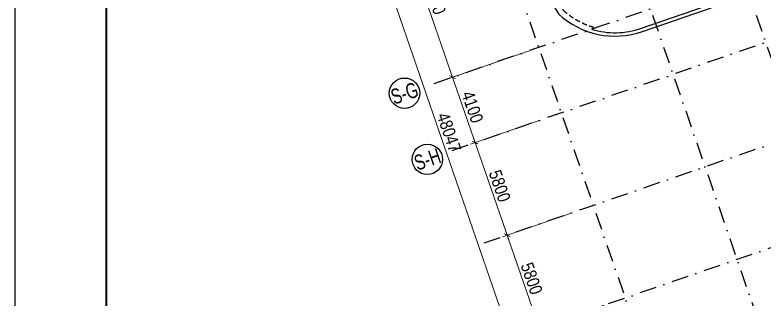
# Model space of a CAD drawing. Header units: millimetres. Extents: x -159515 to 1327256, y -225156 to 138737.
# Drawn here: x 604327 to 648669, y -32239 to -15410 of the extents above; entities that cross this region are included whole.
import ezdxf
from ezdxf.enums import TextEntityAlignment as Align

# ---------------------------------------------------------------- set-up
doc = ezdxf.new("R2010")
doc.units = ezdxf.units.MM
doc.header["$MEASUREMENT"] = 0
doc.linetypes.add('DASHDOT', pattern=[1, 0.5, -0.25, 0, -0.25])
doc.linetypes.add('DASHED', pattern=[4.5, 3, -1.5])
for name, color, linetype in [('ccu11-Dim', 8, 'Continuous'), ('ccu11-Khuat', 9, 'DASHED'), ('KT-Luoi truc South Tower', 8, 'DASHDOT'), ('ST_MBDV Cot vach 220805$0$AUDIT_I_220805193045-1', 50, 'Continuous')]:
    doc.layers.add(name, color=color, linetype=linetype)
doc.layers.add('KT-Kich thuoc', color=159, linetype='Continuous', lineweight=18)
doc.layers.add('KT-Net thay', color=7, linetype='Continuous', lineweight=15)
doc.styles.add('Arial Narrow', font='ARIALN.TTF')
doc.styles.add('ST_MBDV Cot vach 220805$0$HBA-Text', font='GOTHIC.TTF')
doc.dimstyles.new('CCU_1-300', dxfattribs={"dimscale": 300, "dimtxt": 2.5, "dimasz": 1, "dimexe": 1, "dimexo": 2, "dimgap": 0.5, "dimtad": 1, "dimdec": 0, "dimdsep": 46, "dimtxsty": 'Arial Narrow', "dimblk": 'ARCHTICK', "dimcen": -1, "dimdle": 1, "dimclrd": 256, "dimclre": 256, "dimclrt": 3, "dimadec": 0, "dimazin": 2, "dimtfac": 0.1, "dimtdec": 0, "dimtix": 1, "dimtmove": 2, "dimatfit": 1, "dimfxl": 1, "dimtvp": 0.833333, "dimtolj": 1, "dimtzin": 12, "dimarcsym": 0})

# ---------------------------------------------------------------- blocks, each defined once
blk = doc.blocks.new('_ArchTick')
at = {"color": 0, "const_width": 0.15}
blk.add_lwpolyline([(-0.5, -0.5), (0.5, 0.5)], dxfattribs=at)
blk = doc.blocks.new('*D423')
at = {"layer": 'Defpoints', "color": 0, "transparency": 16777216}
for p in [(-103491, 31041, 0), (-99707, 22296), (-104803, 20537)]:
    blk.add_point(p, dxfattribs=at)
at = {"layer": 'KT-Kich thuoc', "lineweight": -2, "transparency": 16777216}
for p, q in [((-104058, 30845), (-108187, 29419)), ((-108002, 29801), (-104706, 20253)), ((-100274, 22101), (-105087, 20439))]:
    blk.add_line(p, q, dxfattribs=at)
at = {"layer": 'KT-Kich thuoc', "lineweight": -2, "transparency": 16777216, "xscale": 300, "yscale": 300, "zscale": 300}
for p, rotation in [((-107904, 29517), 109.0471379637702), ((-104803, 20537), 289.0471379637702)]:
    blk.add_blockref('_ArchTick', p, dxfattribs=dict(at, rotation=rotation))
at = {"layer": 'KT-Kich thuoc', "color": 3, "transparency": 16777216, "insert": (-105850, 25201), "char_height": 750, "attachment_point": 5, "rotation": 289.0471, "style": 'Arial Narrow'}
blk.add_mtext('\\A1;9500', dxfattribs=at)
blk = doc.blocks.new('ST_MBDV Cot vach 220805$0$GRID-SYM-flat-103')
at = {"layer": 'ST_MBDV Cot vach 220805$0$AUDIT_I_220805193045-1'}
blk.add_circle((0, 0, 0), 900, dxfattribs=at)
at = {"layer": 'ST_MBDV Cot vach 220805$0$AUDIT_I_220805193045-1', "style": 'ST_MBDV Cot vach 220805$0$HBA-Text'}
blk.add_attdef('GRID', text='', height=900, rotation=19.0471, dxfattribs=at).set_placement((0, 0, 0), align=Align.MIDDLE_CENTER)
blk = doc.blocks.new('*D430')
at = {"layer": 'Defpoints', "color": 0, "transparency": 16777216}
for p in [(-110864, 40661, 0), (-91942, -3636), (-97678, -5616)]:
    blk.add_point(p, dxfattribs=at)
at = {"layer": 'KT-Kich thuoc', "lineweight": -2, "transparency": 16777216}
for p, q in [((-111431, 40465), (-113642, 39702)), ((-113456, 40083), (-97581, -5900)), ((-92509, -3831), (-97962, -5714))]:
    blk.add_line(p, q, dxfattribs=at)
at = {"layer": 'KT-Kich thuoc', "lineweight": -2, "transparency": 16777216, "xscale": 300, "yscale": 300, "zscale": 300}
for p, rotation in [((-113358, 39800), 109.0471379637702), ((-97678, -5616), 289.0471379637702)]:
    blk.add_blockref('_ArchTick', p, dxfattribs=dict(at, rotation=rotation))
at = {"layer": 'KT-Kich thuoc', "color": 3, "transparency": 16777216, "insert": (-105015, 17266), "char_height": 750, "attachment_point": 5, "rotation": 289.0471, "style": 'Arial Narrow'}
blk.add_mtext('\\A1;48047', dxfattribs=at)
blk = doc.blocks.new('*D431')
at = {"layer": 'Defpoints', "color": 0, "transparency": 16777216}
for p in [(-100390, 22061, 0), (-99052, 18185, 0), (-103465, 16661)]:
    blk.add_point(p, dxfattribs=at)
at = {"layer": 'KT-Kich thuoc', "lineweight": -2, "transparency": 16777216}
for p, q in [((-100958, 21865), (-105087, 20439)), ((-104901, 20820), (-103368, 16378)), ((-99620, 17989), (-103749, 16563))]:
    blk.add_line(p, q, dxfattribs=at)
at = {"layer": 'KT-Kich thuoc', "lineweight": -2, "transparency": 16777216, "xscale": 300, "yscale": 300, "zscale": 300}
for p, rotation in [((-104803, 20537), 109.0471379637702), ((-103465, 16661), 289.0471379637702)]:
    blk.add_blockref('_ArchTick', p, dxfattribs=dict(at, rotation=rotation))
at = {"layer": 'KT-Kich thuoc', "color": 3, "transparency": 16777216, "insert": (-103631, 18773), "char_height": 750, "attachment_point": 5, "rotation": 289.0471, "style": 'Arial Narrow'}
blk.add_mtext('\\A1;4100', dxfattribs=at)
blk = doc.blocks.new('*D432')
at = {"layer": 'Defpoints', "color": 0, "transparency": 16777216}
for p in [(-99052, 18185, 0), (-97162, 12702, 0), (-101573, 11179)]:
    blk.add_point(p, dxfattribs=at)
at = {"layer": 'KT-Kich thuoc', "lineweight": -2, "transparency": 16777216}
for p, q in [((-99620, 17989), (-103749, 16564)), ((-103563, 16945), (-101475, 10896)), ((-97729, 12506), (-101856, 11081))]:
    blk.add_line(p, q, dxfattribs=at)
at = {"layer": 'KT-Kich thuoc', "lineweight": -2, "transparency": 16777216, "xscale": 300, "yscale": 300, "zscale": 300}
for p, rotation in [((-103466, 16662), 109.0471379637702), ((-101573, 11179), 289.0471379637702)]:
    blk.add_blockref('_ArchTick', p, dxfattribs=dict(at, rotation=rotation))
at = {"layer": 'KT-Kich thuoc', "color": 3, "transparency": 16777216, "insert": (-102015, 14094), "char_height": 750, "attachment_point": 5, "rotation": 289.0471, "style": 'Arial Narrow'}
blk.add_mtext('\\A1;5800', dxfattribs=at)
blk = doc.blocks.new('*D433')
at = {"layer": 'Defpoints', "color": 0, "transparency": 16777216}
for p in [(-97162, 12702, 0), (-95267, 7220, 0), (-99682, 5696)]:
    blk.add_point(p, dxfattribs=at)
at = {"layer": 'KT-Kich thuoc', "lineweight": -2, "transparency": 16777216}
for p, q in [((-97729, 12506), (-101858, 11080)), ((-101673, 11462), (-99584, 5412)), ((-95834, 7024), (-99966, 5598))]:
    blk.add_line(p, q, dxfattribs=at)
at = {"layer": 'KT-Kich thuoc', "lineweight": -2, "transparency": 16777216, "xscale": 300, "yscale": 300, "zscale": 300}
for p, rotation in [((-101575, 11178), 109.0471379637702), ((-99682, 5696), 289.0471379637702)]:
    blk.add_blockref('_ArchTick', p, dxfattribs=dict(at, rotation=rotation))
at = {"layer": 'KT-Kich thuoc', "color": 3, "transparency": 16777216, "insert": (-100125, 8611), "char_height": 750, "attachment_point": 5, "rotation": 289.0471, "style": 'Arial Narrow'}
blk.add_mtext('\\A1;5800', dxfattribs=at)
blk = doc.blocks.new('Khung ten_A1', base_point=(-3406704, 253379))
at = {"layer": 'Defpoints', "color": 1}
blk.add_lwpolyline([(84100, 0), (84100, 59471), (0, 59471), (0, 0)], close=True, dxfattribs=at)
at = {"layer": 'KT-Net thay', "const_width": 60}
blk.add_lwpolyline([(2700, 1071), (83100, 1071), (83100, 58471), (2700, 58471)], close=True, dxfattribs=at)
blk = doc.blocks.new('mbkc-t37')
at = {"elevation": 0}
for points in [[(-26286, 27544), (-26287, 27544), (-28875, 34908, 0.338337), (-32749, 36444), (-62185, 26289, 0.459457), (-64225, 21139), (-55456, 6813, 0.279689), (-50490, 5781), (-27772, 13619, 0.204279), (-27706, 13740), (-27482, 14770, -0.275412), (-26755, 15571), (-22342, 17089, -0.414195), (-21181, 16524), (-12852, -7567, 0.319754), (-8032, -11000), (37106, -11000, 0.36531), (42072, -6689, 0.102434), (42063, -5068), (39621, 6403, 0.132611), (38155, 9202, 0.066499), (37024, 10116, 0.137615), (34943, 10700), (9300, 10700)], [(-53502, 5908, 0.161195), (-50556, 5970), (-27901, 13786), (-27678, 14811, -0.274307), (-26816, 15761), (-22407, 17278, -0.414153), (-20992, 16589), (-12663, -7501, 0.319754), (-8032, -10800), (37104, -10800, 0.151467), (39864, -9900)]]:
    blk.add_lwpolyline(points, format="xyb", dxfattribs=at)
at = {"layer": 'ccu11-Khuat', "ltscale": 100, "elevation": 0}
blk.add_lwpolyline([(-64022, 24492), (-63805, 24567, 0.263916), (-63920, 21312), (-55183, 7037, 0.122661), (-53253, 5994), (-53502, 5908)], format="xyb", dxfattribs=at)
blk = doc.blocks.new('Asix South Tower')
at = {"layer": 'KT-Luoi truc South Tower', "ltscale": 2000}
for p, q in [((-96619.8, 52578.2), (-78454.5, -37)), ((-102102.2, 50685.3), (-83937, -1929.8)), ((-108719, 48400.9), (-90553.7, -4214.3)), ((-37736.8, 39354.3), (-105450.5, 15976.2)), ((-63379.6, 34838.6), (-106788.6, 19851.7)), ((-37735.1, 33218.9), (-103274.2, 10591.7)), ((-47391.3, 23749.2), (-101381.4, 5109.2))]:
    blk.add_line(p, q, dxfattribs=at)
at = {"layer": 'KT-Kich thuoc'}
ref = blk.add_blockref('ST_MBDV Cot vach 220805$0$GRID-SYM-flat-103', (-107650.1, 19589.9, 0), dxfattribs=at)
ref.add_attrib('GRID', 'S-G', dxfattribs={"layer": 'ST_MBDV Cot vach 220805$0$AUDIT_I_220805193045-1', "height": 900, "rotation": 19, "style": 'ST_MBDV Cot vach 220805$0$HBA-Text', "width": 0.75}).set_placement((-107650.1, 19589.9, 0), align=Align.MIDDLE_CENTER)
ref = blk.add_blockref('ST_MBDV Cot vach 220805$0$GRID-SYM-flat-103', (-106297, 15670.3, 0), dxfattribs=at)
ref.add_attrib('GRID', 'S-H', dxfattribs={"layer": 'ST_MBDV Cot vach 220805$0$AUDIT_I_220805193045-1', "height": 900, "rotation": 19, "style": 'ST_MBDV Cot vach 220805$0$HBA-Text', "width": 0.75}).set_placement((-106297, 15670.3, 0), align=Align.MIDDLE_CENTER)
for base, p1, p2, picture, middle in [((-97678.5, -5616.2), (-110863.9, 40661.1, 0), (-91942.1, -3635.7), '*D430', (-105014.6, 17265.8)), ((-104803.5, 20536.9), (-103490.8, 31040.5, 0), (-99707.3, 22296.4), '*D423', (-105849.9, 25200.8)), ((-103465.5, 16661.4), (-100390.5, 22060.5, 0), (-99052.4, 18185, 0), '*D431', (-103630.7, 18773.1)), ((-101572.7, 11179.1), (-99052.5, 18185.1, 0), (-97161.7, 12702, 0), '*D432', (-102015.4, 14094.2)), ((-99682, 5695.9), (-97161.7, 12702, 0), (-95266.9, 7220.2, 0), '*D433', (-100124.6, 8611.1))]:
    dim = blk.add_linear_dim(base=base, p1=p1, p2=p2, angle=109.04714, dimstyle='CCU_1-300', dxfattribs=at)
    dim.commit()
    dim.dimension.update_dxf_attribs({"geometry": picture, "text_midpoint": middle})

msp = doc.modelspace()

# ---------------------------------------------------------------- block references
msp.add_blockref('mbkc-t37', (691965.6, -22163.9, 0))
at = {"layer": 'ccu11-Dim', "xscale": 2.000000000621877, "yscale": 2.000000000621877, "zscale": 2.000000000621877}
msp.add_blockref('Khung ten_A1', (-6209081, 434054.5), dxfattribs=at)
at = {"layer": 'KT-Kich thuoc'}
msp.add_blockref('Asix South Tower', (735038.2, -39634.4), dxfattribs=at)

doc.saveas('drawing.dxf')
